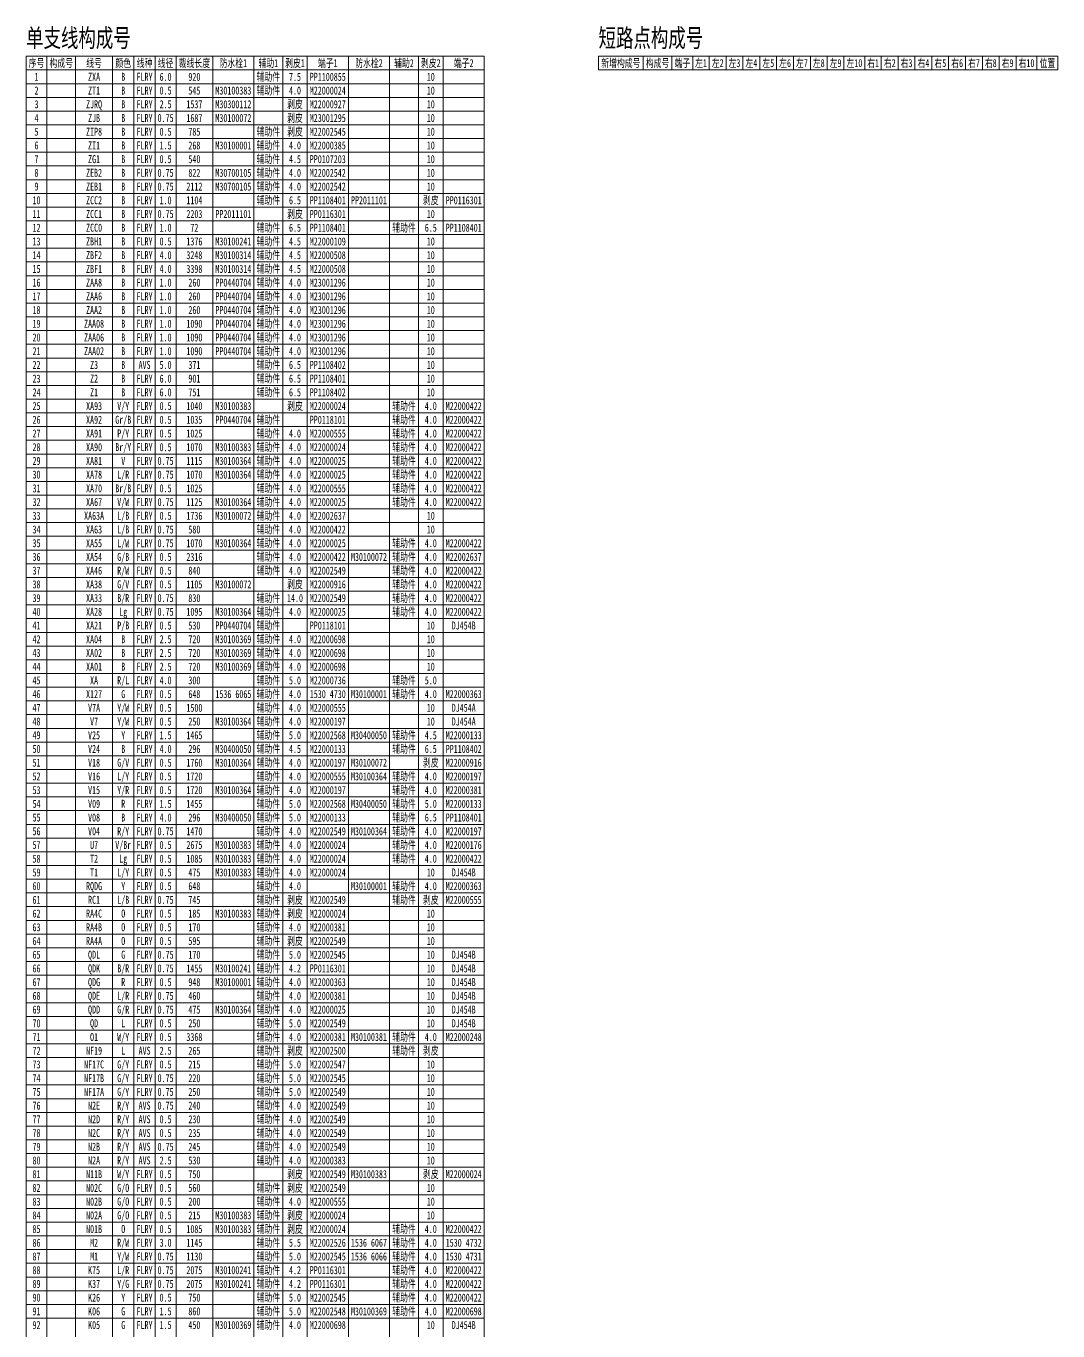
# Model space of a CAD drawing. Header units: millimetres. Extents: x -2653 to 6698, y -4403 to -42.
# Drawn here: x -1159 to -707, y -2302 to -1732 of the extents above; entities that cross this region are included whole.
import ezdxf
from ezdxf.enums import TextEntityAlignment as Align

# ---------------------------------------------------------------- set-up
doc = ezdxf.new("R2010")
doc.units = ezdxf.units.MM
doc.header["$MEASUREMENT"] = 0
doc.layers.add('文字', color=3, linetype='Continuous')
doc.layers.add('轮廓线', color=7, linetype='Continuous')
doc.styles.add('辽宁天海', font='', dxfattribs={"width": 0.7})
doc.styles.get('辽宁天海').set_extended_font_data('NSimSun')

msp = doc.modelspace()

# ---------------------------------------------------------------- linework, layer by layer
at = {"layer": '轮廓线', "color": 7, "lineweight": 0}
for p, q in [((-1158.6, -1744.76), (-958.05, -1744.76)), ((-1158.6, -2872.76), (-1158.6, -1744.76)), ((-1149.47, -1744.76), (-1149.47, -2872.76)), ((-1136.91, -1744.76), (-1136.91, -2872.76)), ((-1120.77, -1744.76), (-1120.77, -2872.76)), ((-1111.38, -1744.76), (-1111.38, -2872.76)), ((-1102.09, -1744.76), (-1102.09, -2872.76)), ((-1092.98, -1744.76), (-1092.98, -2872.76)), ((-1076.89, -1744.76), (-1076.89, -2872.76)), ((-1058.88, -1744.76), (-1058.88, -2872.76)), ((-1046.24, -1744.76), (-1046.24, -2872.76)), ((-1035.56, -1744.76), (-1035.56, -2872.76)), ((-1017.54, -1744.76), (-1017.54, -2872.76)), ((-999.52, -1744.76), (-999.52, -2872.76)), ((-986.88, -1744.76), (-986.88, -2872.76)), ((-976.07, -1744.76), (-976.07, -2872.76)), ((-958.05, -1744.76), (-958.05, -2872.76)), ((-908.05, -1744.76), (-706.98, -1744.76)), ((-908.05, -1750.76), (-908.05, -1744.76)), ((-888.49, -1744.76), (-888.49, -1750.76)), ((-875.93, -1744.76), (-875.93, -1750.76)), ((-866.78, -1744.76), (-866.78, -1750.76)), ((-859.57, -1744.76), (-859.57, -1750.76)), ((-852.22, -1744.76), (-852.22, -1750.76)), ((-844.88, -1744.76), (-844.88, -1750.76)), ((-837.44, -1744.76), (-837.44, -1750.76)), ((-830.09, -1744.76), (-830.09, -1750.76)), ((-822.7, -1744.76), (-822.7, -1750.76)), ((-815.34, -1744.76), (-815.34, -1750.76)), ((-807.98, -1744.76), (-807.98, -1750.76)), ((-800.61, -1744.76), (-800.61, -1750.76)), ((-791.48, -1744.76), (-791.48, -1750.76)), ((-784.27, -1744.76), (-784.27, -1750.76)), ((-776.93, -1744.76), (-776.93, -1750.76)), ((-769.58, -1744.76), (-769.58, -1750.76)), ((-762.14, -1744.76), (-762.14, -1750.76)), ((-754.8, -1744.76), (-754.8, -1750.76)), ((-747.41, -1744.76), (-747.41, -1750.76)), ((-740.05, -1744.76), (-740.05, -1750.76)), ((-732.69, -1744.76), (-732.69, -1750.76)), ((-725.32, -1744.76), (-725.32, -1750.76)), ((-716.19, -1744.76), (-716.19, -1750.76)), ((-706.98, -1744.76), (-706.98, -1750.76)), ((-1158.6, -1750.76), (-958.05, -1750.76)), ((-706.98, -1750.76), (-908.05, -1750.76)), ((-1158.6, -1756.76), (-958.05, -1756.76)), ((-1158.6, -1762.76), (-958.05, -1762.76)), ((-1158.6, -1768.76), (-958.05, -1768.76)), ((-1158.6, -1774.76), (-958.05, -1774.76)), ((-1158.6, -1780.76), (-958.05, -1780.76)), ((-1158.6, -1786.76), (-958.05, -1786.76)), ((-1158.6, -1792.76), (-958.05, -1792.76)), ((-1158.6, -1798.76), (-958.05, -1798.76)), ((-1158.6, -1804.76), (-958.05, -1804.76)), ((-1158.6, -1810.76), (-958.05, -1810.76)), ((-1158.6, -1816.76), (-958.05, -1816.76)), ((-1158.6, -1822.76), (-958.05, -1822.76)), ((-1158.6, -1828.76), (-958.05, -1828.76)), ((-1158.6, -1834.76), (-958.05, -1834.76)), ((-1158.6, -1840.76), (-958.05, -1840.76)), ((-1158.6, -1846.76), (-958.05, -1846.76)), ((-1158.6, -1852.76), (-958.05, -1852.76)), ((-1158.6, -1858.76), (-958.05, -1858.76)), ((-1158.6, -1864.76), (-958.05, -1864.76)), ((-1158.6, -1870.76), (-958.05, -1870.76)), ((-1158.6, -1876.76), (-958.05, -1876.76)), ((-1158.6, -1882.76), (-958.05, -1882.76)), ((-1158.6, -1888.76), (-958.05, -1888.76)), ((-1158.6, -1894.76), (-958.05, -1894.76)), ((-1158.6, -1900.76), (-958.05, -1900.76)), ((-1158.6, -1906.76), (-958.05, -1906.76)), ((-1158.6, -1912.76), (-958.05, -1912.76)), ((-1158.6, -1918.76), (-958.05, -1918.76)), ((-1158.6, -1924.76), (-958.05, -1924.76)), ((-1158.6, -1930.76), (-958.05, -1930.76)), ((-1158.6, -1936.76), (-958.05, -1936.76)), ((-1158.6, -1942.76), (-958.05, -1942.76)), ((-1158.6, -1948.76), (-958.05, -1948.76)), ((-1158.6, -1954.76), (-958.05, -1954.76)), ((-1158.6, -1960.76), (-958.05, -1960.76)), ((-1158.6, -1966.76), (-958.05, -1966.76)), ((-1158.6, -1972.76), (-958.05, -1972.76)), ((-1158.6, -1978.76), (-958.05, -1978.76)), ((-1158.6, -1984.76), (-958.05, -1984.76)), ((-1158.6, -1990.76), (-958.05, -1990.76)), ((-1158.6, -1996.76), (-958.05, -1996.76)), ((-1158.6, -2002.76), (-958.05, -2002.76)), ((-1158.6, -2008.76), (-958.05, -2008.76)), ((-1158.6, -2014.76), (-958.05, -2014.76)), ((-1158.6, -2020.76), (-958.05, -2020.76)), ((-1158.6, -2026.76), (-958.05, -2026.76)), ((-1158.6, -2032.76), (-958.05, -2032.76)), ((-1158.6, -2038.76), (-958.05, -2038.76)), ((-1158.6, -2044.76), (-958.05, -2044.76)), ((-1158.6, -2050.76), (-958.05, -2050.76)), ((-1158.6, -2056.76), (-958.05, -2056.76)), ((-1158.6, -2062.76), (-958.05, -2062.76)), ((-1158.6, -2068.76), (-958.05, -2068.76)), ((-1158.6, -2074.76), (-958.05, -2074.76)), ((-1158.6, -2080.76), (-958.05, -2080.76)), ((-1158.6, -2086.76), (-958.05, -2086.76)), ((-1158.6, -2092.76), (-958.05, -2092.76)), ((-1158.6, -2098.76), (-958.05, -2098.76)), ((-1158.6, -2104.76), (-958.05, -2104.76)), ((-1158.6, -2110.76), (-958.05, -2110.76)), ((-1158.6, -2116.76), (-958.05, -2116.76)), ((-1158.6, -2122.76), (-958.05, -2122.76)), ((-1158.6, -2128.76), (-958.05, -2128.76)), ((-1158.6, -2134.76), (-958.05, -2134.76)), ((-1158.6, -2140.76), (-958.05, -2140.76)), ((-1158.6, -2146.76), (-958.05, -2146.76)), ((-1158.6, -2152.76), (-958.05, -2152.76)), ((-1158.6, -2158.76), (-958.05, -2158.76)), ((-1158.6, -2164.76), (-958.05, -2164.76)), ((-1158.6, -2170.76), (-958.05, -2170.76)), ((-1158.6, -2176.76), (-958.05, -2176.76)), ((-1158.6, -2182.76), (-958.05, -2182.76)), ((-1158.6, -2188.76), (-958.05, -2188.76)), ((-1158.6, -2194.76), (-958.05, -2194.76)), ((-1158.6, -2200.76), (-958.05, -2200.76)), ((-1158.6, -2206.76), (-958.05, -2206.76)), ((-1158.6, -2212.76), (-958.05, -2212.76)), ((-1158.6, -2218.76), (-958.05, -2218.76)), ((-1158.6, -2224.76), (-958.05, -2224.76)), ((-1158.6, -2230.76), (-958.05, -2230.76)), ((-1158.6, -2236.76), (-958.05, -2236.76)), ((-1158.6, -2242.76), (-958.05, -2242.76)), ((-1158.6, -2248.76), (-958.05, -2248.76)), ((-1158.6, -2254.76), (-958.05, -2254.76)), ((-1158.6, -2260.76), (-958.05, -2260.76)), ((-1158.6, -2266.76), (-958.05, -2266.76)), ((-1158.6, -2272.76), (-958.05, -2272.76)), ((-1158.6, -2278.76), (-958.05, -2278.76)), ((-1158.6, -2284.76), (-958.05, -2284.76)), ((-1158.6, -2290.76), (-958.05, -2290.76)), ((-1158.6, -2296.76), (-958.05, -2296.76))]:
    msp.add_line(p, q, dxfattribs=at)

# ---------------------------------------------------------------- texts
at = {"layer": '文字', "color": 3, "lineweight": 0, "style": '辽宁天海', "width": 0.7}
for s, p in [('单支线构成号', (-1158.6, -1736.76)), ('短路点构成号', (-908.05, -1736.76))]:
    msp.add_text(s, height=8, dxfattribs=at).set_placement(p, align=Align.MIDDLE_LEFT)
at = {"layer": '文字', "color": 7, "lineweight": 0, "style": '辽宁天海', "width": 0.7}
for s, p in [('序号', (-1154.03, -1747.76)), ('构成号', (-1143.19, -1747.76)), ('线号', (-1128.84, -1747.76)), ('颜色', (-1116.08, -1747.76)), ('线种', (-1106.74, -1747.76)), ('线径', (-1097.53, -1747.76)), ('裁线长度', (-1084.94, -1747.76)), ('防水栓1', (-1067.88, -1747.76)), ('辅助1', (-1052.56, -1747.76)), ('剥皮1', (-1040.9, -1747.76)), ('端子1', (-1026.55, -1747.76)), ('防水栓2', (-1008.53, -1747.76)), ('辅助2', (-993.2, -1747.76)), ('剥皮2', (-981.47, -1747.76)), ('端子2', (-967.06, -1747.76)), ('新增构成号', (-898.27, -1747.76)), ('构成号', (-882.21, -1747.76)), ('端子', (-871.35, -1747.76)), ('左1', (-863.17, -1747.76)), ('左2', (-855.89, -1747.76)), ('左3', (-848.55, -1747.76)), ('左4', (-841.16, -1747.76)), ('左5', (-833.76, -1747.76)), ('左6', (-826.4, -1747.76)), ('左7', (-819.02, -1747.76)), ('左8', (-811.66, -1747.76)), ('左9', (-804.3, -1747.76)), ('左10', (-796.05, -1747.76)), ('右1', (-787.88, -1747.76)), ('右2', (-780.6, -1747.76)), ('右3', (-773.26, -1747.76)), ('右4', (-765.86, -1747.76)), ('右5', (-758.47, -1747.76)), ('右6', (-751.1, -1747.76)), ('右7', (-743.73, -1747.76)), ('右8', (-736.37, -1747.76)), ('右9', (-729.01, -1747.76)), ('右10', (-720.75, -1747.76)), ('位置', (-711.59, -1747.76))]:
    msp.add_text(s, height=3.5, dxfattribs=at).set_placement(p, align=Align.MIDDLE_CENTER)
at = {"layer": '文字', "lineweight": 0, "style": '辽宁天海', "width": 0.7}
for s, p in [('1', (-1154.03, -1753.76)), ('ZXA', (-1128.84, -1753.76)), ('B', (-1116.08, -1753.76)), ('FLRY', (-1106.74, -1753.76)), ('6.0', (-1097.53, -1753.76)), ('920', (-1084.94, -1753.76)), ('辅助件', (-1052.56, -1753.76)), ('7.5', (-1040.9, -1753.76)), ('PP1100855', (-1026.55, -1753.76)), ('10', (-981.47, -1753.76)), ('辅助件', (-1052.56, -1759.76)), ('2', (-1154.03, -1759.76)), ('ZT1', (-1128.84, -1759.76)), ('B', (-1116.08, -1759.76)), ('FLRY', (-1106.74, -1759.76)), ('0.5', (-1097.53, -1759.76)), ('545', (-1084.94, -1759.76)), ('M30100383', (-1067.88, -1759.76)), ('剥皮', (-1040.9, -1765.76)), ('4.0', (-1040.9, -1759.76)), ('M22000024', (-1026.55, -1759.76)), ('10', (-981.47, -1759.76)), ('3', (-1154.03, -1765.76)), ('ZJRQ', (-1128.84, -1765.76)), ('B', (-1116.08, -1765.76)), ('FLRY', (-1106.74, -1765.76)), ('2.5', (-1097.53, -1765.76)), ('1537', (-1084.94, -1765.76)), ('M30300112', (-1067.88, -1765.76)), ('M22000927', (-1026.55, -1765.76)), ('10', (-981.47, -1765.76)), ('4', (-1154.03, -1771.76)), ('ZJB', (-1128.84, -1771.76)), ('B', (-1116.08, -1771.76)), ('FLRY', (-1106.74, -1771.76)), ('0.75', (-1097.53, -1771.76)), ('1687', (-1084.94, -1771.76)), ('M30100072', (-1067.88, -1771.76)), ('剥皮', (-1040.9, -1771.76)), ('M23001295', (-1026.55, -1771.76)), ('10', (-981.47, -1771.76)), ('5', (-1154.03, -1777.76)), ('ZIP8', (-1128.84, -1777.76)), ('B', (-1116.08, -1777.76)), ('FLRY', (-1106.74, -1777.76)), ('0.5', (-1097.53, -1777.76)), ('785', (-1084.94, -1777.76)), ('辅助件', (-1052.56, -1777.76)), ('剥皮', (-1040.9, -1777.76)), ('M22002545', (-1026.55, -1777.76)), ('10', (-981.47, -1777.76)), ('6', (-1154.03, -1783.76)), ('ZI1', (-1128.84, -1783.76)), ('B', (-1116.08, -1783.76)), ('FLRY', (-1106.74, -1783.76)), ('1.5', (-1097.53, -1783.76)), ('268', (-1084.94, -1783.76)), ('M30100001', (-1067.88, -1783.76)), ('辅助件', (-1052.56, -1783.76)), ('4.0', (-1040.9, -1783.76)), ('M22000385', (-1026.55, -1783.76)), ('10', (-981.47, -1783.76)), ('7', (-1154.03, -1789.76)), ('ZG1', (-1128.84, -1789.76)), ('B', (-1116.08, -1789.76)), ('FLRY', (-1106.74, -1789.76)), ('0.5', (-1097.53, -1789.76)), ('540', (-1084.94, -1789.76)), ('辅助件', (-1052.56, -1789.76)), ('4.5', (-1040.9, -1789.76)), ('PP0107203', (-1026.55, -1789.76)), ('10', (-981.47, -1789.76)), ('8', (-1154.03, -1795.76)), ('ZEB2', (-1128.84, -1795.76)), ('B', (-1116.08, -1795.76)), ('FLRY', (-1106.74, -1795.76)), ('0.75', (-1097.53, -1795.76)), ('822', (-1084.94, -1795.76)), ('M30700105', (-1067.88, -1795.76)), ('辅助件', (-1052.56, -1795.76)), ('4.0', (-1040.9, -1795.76)), ('M22002542', (-1026.55, -1795.76)), ('10', (-981.47, -1795.76)), ('9', (-1154.03, -1801.76)), ('ZEB1', (-1128.84, -1801.76)), ('B', (-1116.08, -1801.76)), ('FLRY', (-1106.74, -1801.76)), ('0.75', (-1097.53, -1801.76)), ('2112', (-1084.94, -1801.76)), ('M30700105', (-1067.88, -1801.76)), ('辅助件', (-1052.56, -1801.76)), ('4.0', (-1040.9, -1801.76)), ('M22002542', (-1026.55, -1801.76)), ('10', (-981.47, -1801.76)), ('10', (-1154.03, -1807.76)), ('ZCC2', (-1128.84, -1807.76)), ('B', (-1116.08, -1807.76)), ('FLRY', (-1106.74, -1807.76)), ('1.0', (-1097.53, -1807.76)), ('1104', (-1084.94, -1807.76)), ('辅助件', (-1052.56, -1807.76)), ('6.5', (-1040.9, -1807.76)), ('PP1108401', (-1026.55, -1807.76)), ('PP2011101', (-1008.53, -1807.76)), ('剥皮', (-981.47, -1807.76)), ('PP0116301', (-967.06, -1807.76)), ('11', (-1154.03, -1813.76)), ('ZCC1', (-1128.84, -1813.76)), ('B', (-1116.08, -1813.76)), ('FLRY', (-1106.74, -1813.76)), ('0.75', (-1097.53, -1813.76)), ('2203', (-1084.94, -1813.76)), ('PP2011101', (-1067.88, -1813.76)), ('剥皮', (-1040.9, -1813.76)), ('PP0116301', (-1026.55, -1813.76)), ('10', (-981.47, -1813.76)), ('12', (-1154.03, -1819.76)), ('ZCC0', (-1128.84, -1819.76)), ('B', (-1116.08, -1819.76)), ('FLRY', (-1106.74, -1819.76)), ('1.0', (-1097.53, -1819.76)), ('72', (-1084.94, -1819.76)), ('辅助件', (-1052.56, -1819.76)), ('6.5', (-1040.9, -1819.76)), ('PP1108401', (-1026.55, -1819.76)), ('辅助件', (-993.2, -1819.76)), ('6.5', (-981.47, -1819.76)), ('PP1108401', (-967.06, -1819.76)), ('13', (-1154.03, -1825.76)), ('ZBH1', (-1128.84, -1825.76)), ('B', (-1116.08, -1825.76)), ('FLRY', (-1106.74, -1825.76)), ('0.5', (-1097.53, -1825.76)), ('1376', (-1084.94, -1825.76)), ('M30100241', (-1067.88, -1825.76)), ('辅助件', (-1052.56, -1825.76)), ('4.5', (-1040.9, -1825.76)), ('M22000109', (-1026.55, -1825.76)), ('10', (-981.47, -1825.76)), ('14', (-1154.03, -1831.76)), ('ZBF2', (-1128.84, -1831.76)), ('B', (-1116.08, -1831.76)), ('FLRY', (-1106.74, -1831.76)), ('4.0', (-1097.53, -1831.76)), ('3248', (-1084.94, -1831.76)), ('M30100314', (-1067.88, -1831.76)), ('辅助件', (-1052.56, -1831.76)), ('4.5', (-1040.9, -1831.76)), ('M22000508', (-1026.55, -1831.76)), ('10', (-981.47, -1831.76)), ('15', (-1154.03, -1837.76)), ('ZBF1', (-1128.84, -1837.76)), ('B', (-1116.08, -1837.76)), ('FLRY', (-1106.74, -1837.76)), ('4.0', (-1097.53, -1837.76)), ('3398', (-1084.94, -1837.76)), ('M30100314', (-1067.88, -1837.76)), ('辅助件', (-1052.56, -1837.76)), ('4.5', (-1040.9, -1837.76)), ('M22000508', (-1026.55, -1837.76)), ('10', (-981.47, -1837.76)), ('16', (-1154.03, -1843.76)), ('ZAA8', (-1128.84, -1843.76)), ('B', (-1116.08, -1843.76)), ('FLRY', (-1106.74, -1843.76)), ('1.0', (-1097.53, -1843.76)), ('260', (-1084.94, -1843.76)), ('PP0440704', (-1067.88, -1843.76)), ('辅助件', (-1052.56, -1843.76)), ('4.0', (-1040.9, -1843.76)), ('M23001296', (-1026.55, -1843.76)), ('10', (-981.47, -1843.76)), ('17', (-1154.03, -1849.76)), ('ZAA6', (-1128.84, -1849.76)), ('B', (-1116.08, -1849.76)), ('FLRY', (-1106.74, -1849.76)), ('1.0', (-1097.53, -1849.76)), ('260', (-1084.94, -1849.76)), ('PP0440704', (-1067.88, -1849.76)), ('辅助件', (-1052.56, -1849.76)), ('4.0', (-1040.9, -1849.76)), ('M23001296', (-1026.55, -1849.76)), ('10', (-981.47, -1849.76)), ('18', (-1154.03, -1855.76)), ('ZAA2', (-1128.84, -1855.76)), ('B', (-1116.08, -1855.76)), ('FLRY', (-1106.74, -1855.76)), ('1.0', (-1097.53, -1855.76)), ('260', (-1084.94, -1855.76)), ('PP0440704', (-1067.88, -1855.76)), ('辅助件', (-1052.56, -1855.76)), ('4.0', (-1040.9, -1855.76)), ('M23001296', (-1026.55, -1855.76)), ('10', (-981.47, -1855.76)), ('19', (-1154.03, -1861.76)), ('ZAA08', (-1128.84, -1861.76)), ('B', (-1116.08, -1861.76)), ('FLRY', (-1106.74, -1861.76)), ('1.0', (-1097.53, -1861.76)), ('1090', (-1084.94, -1861.76)), ('PP0440704', (-1067.88, -1861.76)), ('辅助件', (-1052.56, -1861.76)), ('4.0', (-1040.9, -1861.76)), ('M23001296', (-1026.55, -1861.76)), ('10', (-981.47, -1861.76)), ('20', (-1154.03, -1867.76)), ('ZAA06', (-1128.84, -1867.76)), ('B', (-1116.08, -1867.76)), ('FLRY', (-1106.74, -1867.76)), ('1.0', (-1097.53, -1867.76)), ('1090', (-1084.94, -1867.76)), ('PP0440704', (-1067.88, -1867.76)), ('辅助件', (-1052.56, -1867.76)), ('4.0', (-1040.9, -1867.76)), ('M23001296', (-1026.55, -1867.76)), ('10', (-981.47, -1867.76)), ('21', (-1154.03, -1873.76)), ('ZAA02', (-1128.84, -1873.76)), ('B', (-1116.08, -1873.76)), ('FLRY', (-1106.74, -1873.76)), ('1.0', (-1097.53, -1873.76)), ('1090', (-1084.94, -1873.76)), ('PP0440704', (-1067.88, -1873.76)), ('辅助件', (-1052.56, -1873.76)), ('4.0', (-1040.9, -1873.76)), ('M23001296', (-1026.55, -1873.76)), ('10', (-981.47, -1873.76)), ('辅助件', (-1052.56, -1879.76)), ('22', (-1154.03, -1879.76)), ('Z3', (-1128.84, -1879.76)), ('B', (-1116.08, -1879.76)), ('AVS', (-1106.74, -1879.76)), ('5.0', (-1097.53, -1879.76)), ('371', (-1084.94, -1879.76)), ('辅助件', (-1052.56, -1885.76)), ('6.5', (-1040.9, -1879.76)), ('PP1108402', (-1026.55, -1879.76)), ('10', (-981.47, -1879.76)), ('23', (-1154.03, -1885.76)), ('Z2', (-1128.84, -1885.76)), ('B', (-1116.08, -1885.76)), ('FLRY', (-1106.74, -1885.76)), ('6.0', (-1097.53, -1885.76)), ('901', (-1084.94, -1885.76)), ('6.5', (-1040.9, -1885.76)), ('PP1108401', (-1026.55, -1885.76)), ('10', (-981.47, -1885.76)), ('24', (-1154.03, -1891.76)), ('Z1', (-1128.84, -1891.76)), ('B', (-1116.08, -1891.76)), ('FLRY', (-1106.74, -1891.76)), ('6.0', (-1097.53, -1891.76)), ('751', (-1084.94, -1891.76)), ('辅助件', (-1052.56, -1891.76)), ('6.5', (-1040.9, -1891.76)), ('PP1108402', (-1026.55, -1891.76)), ('10', (-981.47, -1891.76)), ('25', (-1154.03, -1897.76)), ('XA93', (-1128.84, -1897.76)), ('V/Y', (-1116.08, -1897.76)), ('FLRY', (-1106.74, -1897.76)), ('0.5', (-1097.53, -1897.76)), ('1040', (-1084.94, -1897.76)), ('M30100383', (-1067.88, -1897.76)), ('剥皮', (-1040.9, -1897.76)), ('M22000024', (-1026.55, -1897.76)), ('辅助件', (-993.2, -1897.76)), ('4.0', (-981.47, -1897.76)), ('M22000422', (-967.06, -1897.76)), ('26', (-1154.03, -1903.76)), ('XA92', (-1128.84, -1903.76)), ('Gr/B', (-1116.08, -1903.76)), ('FLRY', (-1106.74, -1903.76)), ('0.5', (-1097.53, -1903.76)), ('1035', (-1084.94, -1903.76)), ('PP0440704', (-1067.88, -1903.76)), ('辅助件', (-1052.56, -1903.76)), ('PP0118101', (-1026.55, -1903.76)), ('辅助件', (-993.2, -1903.76)), ('4.0', (-981.47, -1903.76)), ('M22000422', (-967.06, -1903.76)), ('27', (-1154.03, -1909.76)), ('XA91', (-1128.84, -1909.76)), ('P/Y', (-1116.08, -1909.76)), ('FLRY', (-1106.74, -1909.76)), ('0.5', (-1097.53, -1909.76)), ('1025', (-1084.94, -1909.76)), ('辅助件', (-1052.56, -1909.76)), ('4.0', (-1040.9, -1909.76)), ('M22000555', (-1026.55, -1909.76)), ('辅助件', (-993.2, -1909.76)), ('4.0', (-981.47, -1909.76)), ('M22000422', (-967.06, -1909.76)), ('28', (-1154.03, -1915.76)), ('XA90', (-1128.84, -1915.76)), ('Br/Y', (-1116.08, -1915.76)), ('FLRY', (-1106.74, -1915.76)), ('0.5', (-1097.53, -1915.76)), ('1070', (-1084.94, -1915.76)), ('M30100383', (-1067.88, -1915.76)), ('辅助件', (-1052.56, -1915.76)), ('4.0', (-1040.9, -1915.76)), ('M22000024', (-1026.55, -1915.76)), ('辅助件', (-993.2, -1915.76)), ('4.0', (-981.47, -1915.76)), ('M22000422', (-967.06, -1915.76)), ('29', (-1154.03, -1921.76)), ('XA81', (-1128.84, -1921.76)), ('V', (-1116.08, -1921.76)), ('FLRY', (-1106.74, -1921.76)), ('0.75', (-1097.53, -1921.76)), ('1115', (-1084.94, -1921.76)), ('M30100364', (-1067.88, -1921.76)), ('辅助件', (-1052.56, -1921.76)), ('4.0', (-1040.9, -1921.76)), ('M22000025', (-1026.55, -1921.76)), ('辅助件', (-993.2, -1921.76)), ('4.0', (-981.47, -1921.76)), ('M22000422', (-967.06, -1921.76)), ('30', (-1154.03, -1927.76)), ('XA78', (-1128.84, -1927.76)), ('L/R', (-1116.08, -1927.76)), ('FLRY', (-1106.74, -1927.76)), ('0.75', (-1097.53, -1927.76)), ('1070', (-1084.94, -1927.76)), ('M30100364', (-1067.88, -1927.76)), ('辅助件', (-1052.56, -1927.76)), ('4.0', (-1040.9, -1927.76)), ('M22000025', (-1026.55, -1927.76)), ('辅助件', (-993.2, -1927.76)), ('4.0', (-981.47, -1927.76)), ('M22000422', (-967.06, -1927.76)), ('31', (-1154.03, -1933.76)), ('XA70', (-1128.84, -1933.76)), ('Br/B', (-1116.08, -1933.76)), ('FLRY', (-1106.74, -1933.76)), ('0.5', (-1097.53, -1933.76)), ('1025', (-1084.94, -1933.76)), ('辅助件', (-1052.56, -1933.76)), ('4.0', (-1040.9, -1933.76)), ('M22000555', (-1026.55, -1933.76)), ('辅助件', (-993.2, -1933.76)), ('4.0', (-981.47, -1933.76)), ('M22000422', (-967.06, -1933.76)), ('32', (-1154.03, -1939.76)), ('XA67', (-1128.84, -1939.76)), ('V/W', (-1116.08, -1939.76)), ('FLRY', (-1106.74, -1939.76)), ('0.75', (-1097.53, -1939.76)), ('1125', (-1084.94, -1939.76)), ('M30100364', (-1067.88, -1939.76)), ('辅助件', (-1052.56, -1939.76)), ('4.0', (-1040.9, -1939.76)), ('M22000025', (-1026.55, -1939.76)), ('辅助件', (-993.2, -1939.76)), ('4.0', (-981.47, -1939.76)), ('M22000422', (-967.06, -1939.76)), ('33', (-1154.03, -1945.76)), ('XA63A', (-1128.84, -1945.76)), ('L/B', (-1116.08, -1945.76)), ('FLRY', (-1106.74, -1945.76)), ('0.5', (-1097.53, -1945.76)), ('1736', (-1084.94, -1945.76)), ('M30100072', (-1067.88, -1945.76)), ('辅助件', (-1052.56, -1945.76)), ('4.0', (-1040.9, -1945.76)), ('M22002637', (-1026.55, -1945.76)), ('10', (-981.47, -1945.76)), ('34', (-1154.03, -1951.76)), ('XA63', (-1128.84, -1951.76)), ('L/B', (-1116.08, -1951.76)), ('FLRY', (-1106.74, -1951.76)), ('0.75', (-1097.53, -1951.76)), ('580', (-1084.94, -1951.76)), ('辅助件', (-1052.56, -1951.76)), ('4.0', (-1040.9, -1951.76)), ('M22000422', (-1026.55, -1951.76)), ('10', (-981.47, -1951.76)), ('35', (-1154.03, -1957.76)), ('XA55', (-1128.84, -1957.76)), ('L/W', (-1116.08, -1957.76)), ('FLRY', (-1106.74, -1957.76)), ('0.75', (-1097.53, -1957.76)), ('1070', (-1084.94, -1957.76)), ('M30100364', (-1067.88, -1957.76)), ('辅助件', (-1052.56, -1957.76)), ('4.0', (-1040.9, -1957.76)), ('M22000025', (-1026.55, -1957.76)), ('辅助件', (-993.2, -1957.76)), ('4.0', (-981.47, -1957.76)), ('M22000422', (-967.06, -1957.76)), ('36', (-1154.03, -1963.76)), ('XA54', (-1128.84, -1963.76)), ('G/B', (-1116.08, -1963.76)), ('FLRY', (-1106.74, -1963.76)), ('0.5', (-1097.53, -1963.76)), ('2316', (-1084.94, -1963.76)), ('辅助件', (-1052.56, -1963.76)), ('4.0', (-1040.9, -1963.76)), ('M22000422', (-1026.55, -1963.76)), ('M30100072', (-1008.53, -1963.76)), ('辅助件', (-993.2, -1963.76)), ('4.0', (-981.47, -1963.76)), ('M22002637', (-967.06, -1963.76)), ('37', (-1154.03, -1969.76)), ('XA46', (-1128.84, -1969.76)), ('R/W', (-1116.08, -1969.76)), ('FLRY', (-1106.74, -1969.76)), ('0.5', (-1097.53, -1969.76)), ('840', (-1084.94, -1969.76)), ('辅助件', (-1052.56, -1969.76)), ('4.0', (-1040.9, -1969.76)), ('M22002549', (-1026.55, -1969.76)), ('辅助件', (-993.2, -1969.76)), ('4.0', (-981.47, -1969.76)), ('M22000422', (-967.06, -1969.76)), ('38', (-1154.03, -1975.76)), ('XA38', (-1128.84, -1975.76)), ('G/V', (-1116.08, -1975.76)), ('FLRY', (-1106.74, -1975.76)), ('0.5', (-1097.53, -1975.76)), ('1105', (-1084.94, -1975.76)), ('M30100072', (-1067.88, -1975.76)), ('剥皮', (-1040.9, -1975.76)), ('M22000916', (-1026.55, -1975.76)), ('辅助件', (-993.2, -1975.76)), ('4.0', (-981.47, -1975.76)), ('M22000422', (-967.06, -1975.76)), ('39', (-1154.03, -1981.76)), ('XA33', (-1128.84, -1981.76)), ('B/R', (-1116.08, -1981.76)), ('FLRY', (-1106.74, -1981.76)), ('0.75', (-1097.53, -1981.76)), ('830', (-1084.94, -1981.76)), ('辅助件', (-1052.56, -1981.76)), ('14.0', (-1040.9, -1981.76)), ('M22002549', (-1026.55, -1981.76)), ('辅助件', (-993.2, -1981.76)), ('4.0', (-981.47, -1981.76)), ('M22000422', (-967.06, -1981.76)), ('40', (-1154.03, -1987.76)), ('XA28', (-1128.84, -1987.76)), ('Lg', (-1116.08, -1987.76)), ('FLRY', (-1106.74, -1987.76)), ('0.75', (-1097.53, -1987.76)), ('1095', (-1084.94, -1987.76)), ('M30100364', (-1067.88, -1987.76)), ('辅助件', (-1052.56, -1987.76)), ('4.0', (-1040.9, -1987.76)), ('M22000025', (-1026.55, -1987.76)), ('辅助件', (-993.2, -1987.76)), ('4.0', (-981.47, -1987.76)), ('M22000422', (-967.06, -1987.76)), ('P/B', (-1116.08, -1993.76)), ('辅助件', (-1052.56, -1993.76)), ('41', (-1154.03, -1993.76)), ('XA21', (-1128.84, -1993.76)), ('FLRY', (-1106.74, -1993.76)), ('0.5', (-1097.53, -1993.76)), ('530', (-1084.94, -1993.76)), ('PP0440704', (-1067.88, -1993.76)), ('辅助件', (-1052.56, -1999.76)), ('PP0118101', (-1026.55, -1993.76)), ('10', (-981.47, -1993.76)), ('DJ454B', (-967.06, -1993.76)), ('42', (-1154.03, -1999.76)), ('XA04', (-1128.84, -1999.76)), ('B', (-1116.08, -1999.76)), ('FLRY', (-1106.74, -1999.76)), ('2.5', (-1097.53, -1999.76)), ('720', (-1084.94, -1999.76)), ('M30100369', (-1067.88, -1999.76)), ('4.0', (-1040.9, -1999.76)), ('M22000698', (-1026.55, -1999.76)), ('10', (-981.47, -1999.76)), ('43', (-1154.03, -2005.76)), ('XA02', (-1128.84, -2005.76)), ('B', (-1116.08, -2005.76)), ('FLRY', (-1106.74, -2005.76)), ('2.5', (-1097.53, -2005.76)), ('720', (-1084.94, -2005.76)), ('M30100369', (-1067.88, -2005.76)), ('辅助件', (-1052.56, -2005.76)), ('4.0', (-1040.9, -2005.76)), ('M22000698', (-1026.55, -2005.76)), ('10', (-981.47, -2005.76)), ('44', (-1154.03, -2011.76)), ('XA01', (-1128.84, -2011.76)), ('B', (-1116.08, -2011.76)), ('FLRY', (-1106.74, -2011.76)), ('2.5', (-1097.53, -2011.76)), ('720', (-1084.94, -2011.76)), ('M30100369', (-1067.88, -2011.76)), ('辅助件', (-1052.56, -2011.76)), ('4.0', (-1040.9, -2011.76)), ('M22000698', (-1026.55, -2011.76)), ('10', (-981.47, -2011.76)), ('45', (-1154.03, -2017.76)), ('XA', (-1128.84, -2017.76)), ('R/L', (-1116.08, -2017.76)), ('FLRY', (-1106.74, -2017.76)), ('4.0', (-1097.53, -2017.76)), ('300', (-1084.94, -2017.76)), ('辅助件', (-1052.56, -2017.76)), ('5.0', (-1040.9, -2017.76)), ('M22000736', (-1026.55, -2017.76)), ('辅助件', (-993.2, -2017.76)), ('5.0', (-981.47, -2017.76)), ('46', (-1154.03, -2023.76)), ('X127', (-1128.84, -2023.76)), ('G', (-1116.08, -2023.76)), ('FLRY', (-1106.74, -2023.76)), ('0.5', (-1097.53, -2023.76)), ('648', (-1084.94, -2023.76)), ('1536 6065', (-1067.88, -2023.76)), ('辅助件', (-1052.56, -2023.76)), ('4.0', (-1040.9, -2023.76)), ('1530 4730', (-1026.55, -2023.76)), ('M30100001', (-1008.53, -2023.76)), ('辅助件', (-993.2, -2023.76)), ('4.0', (-981.47, -2023.76)), ('M22000363', (-967.06, -2023.76)), ('47', (-1154.03, -2029.76)), ('V7A', (-1128.84, -2029.76)), ('Y/W', (-1116.08, -2029.76)), ('FLRY', (-1106.74, -2029.76)), ('0.5', (-1097.53, -2029.76)), ('1500', (-1084.94, -2029.76)), ('辅助件', (-1052.56, -2029.76)), ('4.0', (-1040.9, -2029.76)), ('M22000555', (-1026.55, -2029.76)), ('10', (-981.47, -2029.76)), ('DJ454A', (-967.06, -2029.76)), ('48', (-1154.03, -2035.76)), ('V7', (-1128.84, -2035.76)), ('Y/W', (-1116.08, -2035.76)), ('FLRY', (-1106.74, -2035.76)), ('0.5', (-1097.53, -2035.76)), ('250', (-1084.94, -2035.76)), ('M30100364', (-1067.88, -2035.76)), ('辅助件', (-1052.56, -2035.76)), ('4.0', (-1040.9, -2035.76)), ('M22000197', (-1026.55, -2035.76)), ('10', (-981.47, -2035.76)), ('DJ454A', (-967.06, -2035.76)), ('49', (-1154.03, -2041.76)), ('V25', (-1128.84, -2041.76)), ('Y', (-1116.08, -2041.76)), ('FLRY', (-1106.74, -2041.76)), ('1.5', (-1097.53, -2041.76)), ('1465', (-1084.94, -2041.76)), ('辅助件', (-1052.56, -2041.76)), ('5.0', (-1040.9, -2041.76)), ('M22002568', (-1026.55, -2041.76)), ('M30400050', (-1008.53, -2041.76)), ('辅助件', (-993.2, -2041.76)), ('4.5', (-981.47, -2041.76)), ('M22000133', (-967.06, -2041.76)), ('50', (-1154.03, -2047.76)), ('V24', (-1128.84, -2047.76)), ('B', (-1116.08, -2047.76)), ('FLRY', (-1106.74, -2047.76)), ('4.0', (-1097.53, -2047.76)), ('296', (-1084.94, -2047.76)), ('M30400050', (-1067.88, -2047.76)), ('辅助件', (-1052.56, -2047.76)), ('4.5', (-1040.9, -2047.76)), ('M22000133', (-1026.55, -2047.76)), ('辅助件', (-993.2, -2047.76)), ('6.5', (-981.47, -2047.76)), ('PP1108402', (-967.06, -2047.76)), ('51', (-1154.03, -2053.76)), ('V18', (-1128.84, -2053.76)), ('G/V', (-1116.08, -2053.76)), ('FLRY', (-1106.74, -2053.76)), ('0.5', (-1097.53, -2053.76)), ('1760', (-1084.94, -2053.76)), ('M30100364', (-1067.88, -2053.76)), ('辅助件', (-1052.56, -2053.76)), ('4.0', (-1040.9, -2053.76)), ('M22000197', (-1026.55, -2053.76)), ('M30100072', (-1008.53, -2053.76)), ('剥皮', (-981.47, -2053.76)), ('M22000916', (-967.06, -2053.76)), ('52', (-1154.03, -2059.76)), ('V16', (-1128.84, -2059.76)), ('L/Y', (-1116.08, -2059.76)), ('FLRY', (-1106.74, -2059.76)), ('0.5', (-1097.53, -2059.76)), ('1720', (-1084.94, -2059.76)), ('辅助件', (-1052.56, -2059.76)), ('4.0', (-1040.9, -2059.76)), ('M22000555', (-1026.55, -2059.76)), ('M30100364', (-1008.53, -2059.76)), ('辅助件', (-993.2, -2059.76)), ('4.0', (-981.47, -2059.76)), ('M22000197', (-967.06, -2059.76)), ('53', (-1154.03, -2065.76)), ('V15', (-1128.84, -2065.76)), ('Y/R', (-1116.08, -2065.76)), ('FLRY', (-1106.74, -2065.76)), ('0.5', (-1097.53, -2065.76)), ('1720', (-1084.94, -2065.76)), ('M30100364', (-1067.88, -2065.76)), ('辅助件', (-1052.56, -2065.76)), ('4.0', (-1040.9, -2065.76)), ('M22000197', (-1026.55, -2065.76)), ('辅助件', (-993.2, -2065.76)), ('4.0', (-981.47, -2065.76)), ('M22000381', (-967.06, -2065.76)), ('54', (-1154.03, -2071.76)), ('V09', (-1128.84, -2071.76)), ('R', (-1116.08, -2071.76)), ('FLRY', (-1106.74, -2071.76)), ('1.5', (-1097.53, -2071.76)), ('1455', (-1084.94, -2071.76)), ('辅助件', (-1052.56, -2071.76)), ('5.0', (-1040.9, -2071.76)), ('M22002568', (-1026.55, -2071.76)), ('M30400050', (-1008.53, -2071.76)), ('辅助件', (-993.2, -2071.76)), ('5.0', (-981.47, -2071.76)), ('M22000133', (-967.06, -2071.76)), ('55', (-1154.03, -2077.76)), ('V08', (-1128.84, -2077.76)), ('B', (-1116.08, -2077.76)), ('FLRY', (-1106.74, -2077.76)), ('4.0', (-1097.53, -2077.76)), ('296', (-1084.94, -2077.76)), ('M30400050', (-1067.88, -2077.76)), ('辅助件', (-1052.56, -2077.76)), ('5.0', (-1040.9, -2077.76)), ('M22000133', (-1026.55, -2077.76)), ('辅助件', (-993.2, -2077.76)), ('6.5', (-981.47, -2077.76)), ('PP1108401', (-967.06, -2077.76)), ('56', (-1154.03, -2083.76)), ('V04', (-1128.84, -2083.76)), ('R/Y', (-1116.08, -2083.76)), ('FLRY', (-1106.74, -2083.76)), ('0.75', (-1097.53, -2083.76)), ('1470', (-1084.94, -2083.76)), ('辅助件', (-1052.56, -2083.76)), ('4.0', (-1040.9, -2083.76)), ('M22002549', (-1026.55, -2083.76)), ('M30100364', (-1008.53, -2083.76)), ('辅助件', (-993.2, -2083.76)), ('4.0', (-981.47, -2083.76)), ('M22000197', (-967.06, -2083.76)), ('57', (-1154.03, -2089.76)), ('U7', (-1128.84, -2089.76)), ('V/Br', (-1116.08, -2089.76)), ('FLRY', (-1106.74, -2089.76)), ('0.5', (-1097.53, -2089.76)), ('2675', (-1084.94, -2089.76)), ('M30100383', (-1067.88, -2089.76)), ('辅助件', (-1052.56, -2089.76)), ('4.0', (-1040.9, -2089.76)), ('M22000024', (-1026.55, -2089.76)), ('辅助件', (-993.2, -2089.76)), ('4.0', (-981.47, -2089.76)), ('M22000176', (-967.06, -2089.76)), ('58', (-1154.03, -2095.76)), ('T2', (-1128.84, -2095.76)), ('Lg', (-1116.08, -2095.76)), ('FLRY', (-1106.74, -2095.76)), ('0.5', (-1097.53, -2095.76)), ('1085', (-1084.94, -2095.76)), ('M30100383', (-1067.88, -2095.76)), ('辅助件', (-1052.56, -2095.76)), ('4.0', (-1040.9, -2095.76)), ('M22000024', (-1026.55, -2095.76)), ('辅助件', (-993.2, -2095.76)), ('4.0', (-981.47, -2095.76)), ('M22000422', (-967.06, -2095.76)), ('59', (-1154.03, -2101.76)), ('T1', (-1128.84, -2101.76)), ('L/Y', (-1116.08, -2101.76)), ('FLRY', (-1106.74, -2101.76)), ('0.5', (-1097.53, -2101.76)), ('475', (-1084.94, -2101.76)), ('M30100383', (-1067.88, -2101.76)), ('辅助件', (-1052.56, -2101.76)), ('4.0', (-1040.9, -2101.76)), ('M22000024', (-1026.55, -2101.76)), ('10', (-981.47, -2101.76)), ('DJ454B', (-967.06, -2101.76)), ('60', (-1154.03, -2107.76)), ('RQDG', (-1128.84, -2107.76)), ('Y', (-1116.08, -2107.76)), ('FLRY', (-1106.74, -2107.76)), ('0.5', (-1097.53, -2107.76)), ('648', (-1084.94, -2107.76)), ('辅助件', (-1052.56, -2107.76)), ('4.0', (-1040.9, -2107.76)), ('M30100001', (-1008.53, -2107.76)), ('辅助件', (-993.2, -2107.76)), ('4.0', (-981.47, -2107.76)), ('M22000363', (-967.06, -2107.76)), ('L/B', (-1116.08, -2113.76)), ('辅助件', (-1052.56, -2113.76)), ('剥皮', (-1040.9, -2113.76)), ('辅助件', (-993.2, -2113.76)), ('剥皮', (-981.47, -2113.76)), ('61', (-1154.03, -2113.76)), ('RC1', (-1128.84, -2113.76)), ('FLRY', (-1106.74, -2113.76)), ('0.75', (-1097.53, -2113.76)), ('745', (-1084.94, -2113.76)), ('辅助件', (-1052.56, -2119.76)), ('剥皮', (-1040.9, -2119.76)), ('M22002549', (-1026.55, -2113.76)), ('M22000555', (-967.06, -2113.76)), ('62', (-1154.03, -2119.76)), ('RA4C', (-1128.84, -2119.76)), ('O', (-1116.08, -2119.76)), ('FLRY', (-1106.74, -2119.76)), ('0.5', (-1097.53, -2119.76)), ('185', (-1084.94, -2119.76)), ('M30100383', (-1067.88, -2119.76)), ('M22000024', (-1026.55, -2119.76)), ('10', (-981.47, -2119.76)), ('63', (-1154.03, -2125.76)), ('RA4B', (-1128.84, -2125.76)), ('O', (-1116.08, -2125.76)), ('FLRY', (-1106.74, -2125.76)), ('0.5', (-1097.53, -2125.76)), ('170', (-1084.94, -2125.76)), ('辅助件', (-1052.56, -2125.76)), ('4.0', (-1040.9, -2125.76)), ('M22000381', (-1026.55, -2125.76)), ('10', (-981.47, -2125.76)), ('64', (-1154.03, -2131.76)), ('RA4A', (-1128.84, -2131.76)), ('O', (-1116.08, -2131.76)), ('FLRY', (-1106.74, -2131.76)), ('0.5', (-1097.53, -2131.76)), ('595', (-1084.94, -2131.76)), ('辅助件', (-1052.56, -2131.76)), ('剥皮', (-1040.9, -2131.76)), ('M22002549', (-1026.55, -2131.76)), ('10', (-981.47, -2131.76)), ('65', (-1154.03, -2137.76)), ('QDL', (-1128.84, -2137.76)), ('G', (-1116.08, -2137.76)), ('FLRY', (-1106.74, -2137.76)), ('0.75', (-1097.53, -2137.76)), ('170', (-1084.94, -2137.76)), ('辅助件', (-1052.56, -2137.76)), ('5.0', (-1040.9, -2137.76)), ('M22002545', (-1026.55, -2137.76)), ('10', (-981.47, -2137.76)), ('DJ454B', (-967.06, -2137.76)), ('66', (-1154.03, -2143.76)), ('QDK', (-1128.84, -2143.76)), ('B/R', (-1116.08, -2143.76)), ('FLRY', (-1106.74, -2143.76)), ('0.75', (-1097.53, -2143.76)), ('1455', (-1084.94, -2143.76)), ('M30100241', (-1067.88, -2143.76)), ('辅助件', (-1052.56, -2143.76)), ('4.2', (-1040.9, -2143.76)), ('PP0116301', (-1026.55, -2143.76)), ('10', (-981.47, -2143.76)), ('DJ454B', (-967.06, -2143.76)), ('67', (-1154.03, -2149.76)), ('QDG', (-1128.84, -2149.76)), ('R', (-1116.08, -2149.76)), ('FLRY', (-1106.74, -2149.76)), ('0.5', (-1097.53, -2149.76)), ('948', (-1084.94, -2149.76)), ('M30100001', (-1067.88, -2149.76)), ('辅助件', (-1052.56, -2149.76)), ('4.0', (-1040.9, -2149.76)), ('M22000363', (-1026.55, -2149.76)), ('10', (-981.47, -2149.76)), ('DJ454B', (-967.06, -2149.76)), ('68', (-1154.03, -2155.76)), ('QDE', (-1128.84, -2155.76)), ('L/R', (-1116.08, -2155.76)), ('FLRY', (-1106.74, -2155.76)), ('0.75', (-1097.53, -2155.76)), ('460', (-1084.94, -2155.76)), ('辅助件', (-1052.56, -2155.76)), ('4.0', (-1040.9, -2155.76)), ('M22000381', (-1026.55, -2155.76)), ('10', (-981.47, -2155.76)), ('DJ454B', (-967.06, -2155.76)), ('69', (-1154.03, -2161.76)), ('QDD', (-1128.84, -2161.76)), ('G/R', (-1116.08, -2161.76)), ('FLRY', (-1106.74, -2161.76)), ('0.75', (-1097.53, -2161.76)), ('475', (-1084.94, -2161.76)), ('M30100364', (-1067.88, -2161.76)), ('辅助件', (-1052.56, -2161.76)), ('4.0', (-1040.9, -2161.76)), ('M22000025', (-1026.55, -2161.76)), ('10', (-981.47, -2161.76)), ('DJ454B', (-967.06, -2161.76)), ('70', (-1154.03, -2167.76)), ('QD', (-1128.84, -2167.76)), ('L', (-1116.08, -2167.76)), ('FLRY', (-1106.74, -2167.76)), ('0.5', (-1097.53, -2167.76)), ('250', (-1084.94, -2167.76)), ('辅助件', (-1052.56, -2167.76)), ('5.0', (-1040.9, -2167.76)), ('M22002549', (-1026.55, -2167.76)), ('10', (-981.47, -2167.76)), ('DJ454B', (-967.06, -2167.76)), ('71', (-1154.03, -2173.76)), ('O1', (-1128.84, -2173.76)), ('W/Y', (-1116.08, -2173.76)), ('FLRY', (-1106.74, -2173.76)), ('0.5', (-1097.53, -2173.76)), ('3368', (-1084.94, -2173.76)), ('辅助件', (-1052.56, -2173.76)), ('4.0', (-1040.9, -2173.76)), ('M22000381', (-1026.55, -2173.76)), ('M30100381', (-1008.53, -2173.76)), ('辅助件', (-993.2, -2173.76)), ('4.0', (-981.47, -2173.76)), ('M22000248', (-967.06, -2173.76)), ('72', (-1154.03, -2179.76)), ('NF19', (-1128.84, -2179.76)), ('L', (-1116.08, -2179.76)), ('AVS', (-1106.74, -2179.76)), ('2.5', (-1097.53, -2179.76)), ('265', (-1084.94, -2179.76)), ('辅助件', (-1052.56, -2179.76)), ('剥皮', (-1040.9, -2179.76)), ('M22002500', (-1026.55, -2179.76)), ('辅助件', (-993.2, -2179.76)), ('剥皮', (-981.47, -2179.76)), ('73', (-1154.03, -2185.76)), ('NF17C', (-1128.84, -2185.76)), ('G/Y', (-1116.08, -2185.76)), ('FLRY', (-1106.74, -2185.76)), ('0.5', (-1097.53, -2185.76)), ('215', (-1084.94, -2185.76)), ('辅助件', (-1052.56, -2185.76)), ('5.0', (-1040.9, -2185.76)), ('M22002547', (-1026.55, -2185.76)), ('10', (-981.47, -2185.76)), ('74', (-1154.03, -2191.76)), ('NF17B', (-1128.84, -2191.76)), ('G/Y', (-1116.08, -2191.76)), ('FLRY', (-1106.74, -2191.76)), ('0.75', (-1097.53, -2191.76)), ('220', (-1084.94, -2191.76)), ('辅助件', (-1052.56, -2191.76)), ('5.0', (-1040.9, -2191.76)), ('M22002545', (-1026.55, -2191.76)), ('10', (-981.47, -2191.76)), ('75', (-1154.03, -2197.76)), ('NF17A', (-1128.84, -2197.76)), ('G/Y', (-1116.08, -2197.76)), ('FLRY', (-1106.74, -2197.76)), ('0.75', (-1097.53, -2197.76)), ('250', (-1084.94, -2197.76)), ('辅助件', (-1052.56, -2197.76)), ('5.0', (-1040.9, -2197.76)), ('M22002549', (-1026.55, -2197.76)), ('10', (-981.47, -2197.76)), ('76', (-1154.03, -2203.76)), ('N2E', (-1128.84, -2203.76)), ('R/Y', (-1116.08, -2203.76)), ('AVS', (-1106.74, -2203.76)), ('0.75', (-1097.53, -2203.76)), ('240', (-1084.94, -2203.76)), ('辅助件', (-1052.56, -2203.76)), ('4.0', (-1040.9, -2203.76)), ('M22002549', (-1026.55, -2203.76)), ('10', (-981.47, -2203.76)), ('77', (-1154.03, -2209.76)), ('N2D', (-1128.84, -2209.76)), ('R/Y', (-1116.08, -2209.76)), ('AVS', (-1106.74, -2209.76)), ('0.5', (-1097.53, -2209.76)), ('230', (-1084.94, -2209.76)), ('辅助件', (-1052.56, -2209.76)), ('4.0', (-1040.9, -2209.76)), ('M22002549', (-1026.55, -2209.76)), ('10', (-981.47, -2209.76)), ('78', (-1154.03, -2215.76)), ('N2C', (-1128.84, -2215.76)), ('R/Y', (-1116.08, -2215.76)), ('AVS', (-1106.74, -2215.76)), ('0.5', (-1097.53, -2215.76)), ('235', (-1084.94, -2215.76)), ('辅助件', (-1052.56, -2215.76)), ('4.0', (-1040.9, -2215.76)), ('M22002549', (-1026.55, -2215.76)), ('10', (-981.47, -2215.76)), ('79', (-1154.03, -2221.76)), ('N2B', (-1128.84, -2221.76)), ('R/Y', (-1116.08, -2221.76)), ('AVS', (-1106.74, -2221.76)), ('0.75', (-1097.53, -2221.76)), ('245', (-1084.94, -2221.76)), ('辅助件', (-1052.56, -2221.76)), ('4.0', (-1040.9, -2221.76)), ('M22002549', (-1026.55, -2221.76)), ('10', (-981.47, -2221.76)), ('R/Y', (-1116.08, -2227.76)), ('AVS', (-1106.74, -2227.76)), ('辅助件', (-1052.56, -2227.76)), ('80', (-1154.03, -2227.76)), ('N2A', (-1128.84, -2227.76)), ('2.5', (-1097.53, -2227.76)), ('530', (-1084.94, -2227.76)), ('剥皮', (-1040.9, -2233.76)), ('4.0', (-1040.9, -2227.76)), ('M22000383', (-1026.55, -2227.76)), ('剥皮', (-981.47, -2233.76)), ('10', (-981.47, -2227.76)), ('81', (-1154.03, -2233.76)), ('N11B', (-1128.84, -2233.76)), ('W/Y', (-1116.08, -2233.76)), ('FLRY', (-1106.74, -2233.76)), ('0.5', (-1097.53, -2233.76)), ('750', (-1084.94, -2233.76)), ('M22002549', (-1026.55, -2233.76)), ('M30100383', (-1008.53, -2233.76)), ('M22000024', (-967.06, -2233.76)), ('82', (-1154.03, -2239.76)), ('N02C', (-1128.84, -2239.76)), ('G/O', (-1116.08, -2239.76)), ('FLRY', (-1106.74, -2239.76)), ('0.5', (-1097.53, -2239.76)), ('560', (-1084.94, -2239.76)), ('辅助件', (-1052.56, -2239.76)), ('剥皮', (-1040.9, -2239.76)), ('M22002549', (-1026.55, -2239.76)), ('10', (-981.47, -2239.76)), ('83', (-1154.03, -2245.76)), ('N02B', (-1128.84, -2245.76)), ('G/O', (-1116.08, -2245.76)), ('FLRY', (-1106.74, -2245.76)), ('0.5', (-1097.53, -2245.76)), ('200', (-1084.94, -2245.76)), ('辅助件', (-1052.56, -2245.76)), ('4.0', (-1040.9, -2245.76)), ('M22000555', (-1026.55, -2245.76)), ('10', (-981.47, -2245.76)), ('84', (-1154.03, -2251.76)), ('N02A', (-1128.84, -2251.76)), ('G/O', (-1116.08, -2251.76)), ('FLRY', (-1106.74, -2251.76)), ('0.5', (-1097.53, -2251.76)), ('215', (-1084.94, -2251.76)), ('M30100383', (-1067.88, -2251.76)), ('辅助件', (-1052.56, -2251.76)), ('剥皮', (-1040.9, -2251.76)), ('M22000024', (-1026.55, -2251.76)), ('10', (-981.47, -2251.76)), ('85', (-1154.03, -2257.76)), ('N01B', (-1128.84, -2257.76)), ('O', (-1116.08, -2257.76)), ('FLRY', (-1106.74, -2257.76)), ('0.5', (-1097.53, -2257.76)), ('1085', (-1084.94, -2257.76)), ('M30100383', (-1067.88, -2257.76)), ('辅助件', (-1052.56, -2257.76)), ('剥皮', (-1040.9, -2257.76)), ('M22000024', (-1026.55, -2257.76)), ('辅助件', (-993.2, -2257.76)), ('4.0', (-981.47, -2257.76)), ('M22000422', (-967.06, -2257.76)), ('86', (-1154.03, -2263.76)), ('M2', (-1128.84, -2263.76)), ('R/W', (-1116.08, -2263.76)), ('FLRY', (-1106.74, -2263.76)), ('3.0', (-1097.53, -2263.76)), ('1145', (-1084.94, -2263.76)), ('辅助件', (-1052.56, -2263.76)), ('5.5', (-1040.9, -2263.76)), ('M22002526', (-1026.55, -2263.76)), ('1536 6067', (-1008.53, -2263.76)), ('辅助件', (-993.2, -2263.76)), ('4.0', (-981.47, -2263.76)), ('1530 4732', (-967.06, -2263.76)), ('87', (-1154.03, -2269.76)), ('M1', (-1128.84, -2269.76)), ('Y/W', (-1116.08, -2269.76)), ('FLRY', (-1106.74, -2269.76)), ('0.75', (-1097.53, -2269.76)), ('1130', (-1084.94, -2269.76)), ('辅助件', (-1052.56, -2269.76)), ('5.0', (-1040.9, -2269.76)), ('M22002545', (-1026.55, -2269.76)), ('1536 6066', (-1008.53, -2269.76)), ('辅助件', (-993.2, -2269.76)), ('4.0', (-981.47, -2269.76)), ('1530 4731', (-967.06, -2269.76)), ('88', (-1154.03, -2275.76)), ('K75', (-1128.84, -2275.76)), ('L/R', (-1116.08, -2275.76)), ('FLRY', (-1106.74, -2275.76)), ('0.75', (-1097.53, -2275.76)), ('2075', (-1084.94, -2275.76)), ('M30100241', (-1067.88, -2275.76)), ('辅助件', (-1052.56, -2275.76)), ('4.2', (-1040.9, -2275.76)), ('PP0116301', (-1026.55, -2275.76)), ('辅助件', (-993.2, -2275.76)), ('4.0', (-981.47, -2275.76)), ('M22000422', (-967.06, -2275.76)), ('89', (-1154.03, -2281.76)), ('K37', (-1128.84, -2281.76)), ('Y/G', (-1116.08, -2281.76)), ('FLRY', (-1106.74, -2281.76)), ('0.75', (-1097.53, -2281.76)), ('2075', (-1084.94, -2281.76)), ('M30100241', (-1067.88, -2281.76)), ('辅助件', (-1052.56, -2281.76)), ('4.2', (-1040.9, -2281.76)), ('PP0116301', (-1026.55, -2281.76)), ('辅助件', (-993.2, -2281.76)), ('4.0', (-981.47, -2281.76)), ('M22000422', (-967.06, -2281.76)), ('90', (-1154.03, -2287.76)), ('K26', (-1128.84, -2287.76)), ('Y', (-1116.08, -2287.76)), ('FLRY', (-1106.74, -2287.76)), ('0.5', (-1097.53, -2287.76)), ('750', (-1084.94, -2287.76)), ('辅助件', (-1052.56, -2287.76)), ('5.0', (-1040.9, -2287.76)), ('M22002545', (-1026.55, -2287.76)), ('辅助件', (-993.2, -2287.76)), ('4.0', (-981.47, -2287.76)), ('M22000422', (-967.06, -2287.76)), ('91', (-1154.03, -2293.76)), ('K06', (-1128.84, -2293.76)), ('G', (-1116.08, -2293.76)), ('FLRY', (-1106.74, -2293.76)), ('1.5', (-1097.53, -2293.76)), ('860', (-1084.94, -2293.76)), ('辅助件', (-1052.56, -2293.76)), ('5.0', (-1040.9, -2293.76)), ('M22002548', (-1026.55, -2293.76)), ('M30100369', (-1008.53, -2293.76)), ('辅助件', (-993.2, -2293.76)), ('4.0', (-981.47, -2293.76)), ('M22000698', (-967.06, -2293.76)), ('92', (-1154.03, -2299.76)), ('K05', (-1128.84, -2299.76)), ('G', (-1116.08, -2299.76)), ('FLRY', (-1106.74, -2299.76)), ('1.5', (-1097.53, -2299.76)), ('450', (-1084.94, -2299.76)), ('M30100369', (-1067.88, -2299.76)), ('辅助件', (-1052.56, -2299.76)), ('4.0', (-1040.9, -2299.76)), ('M22000698', (-1026.55, -2299.76)), ('10', (-981.47, -2299.76)), ('DJ454B', (-967.06, -2299.76))]:
    msp.add_text(s, height=3.5, dxfattribs=at).set_placement(p, align=Align.MIDDLE_CENTER)

doc.saveas('drawing.dxf')
